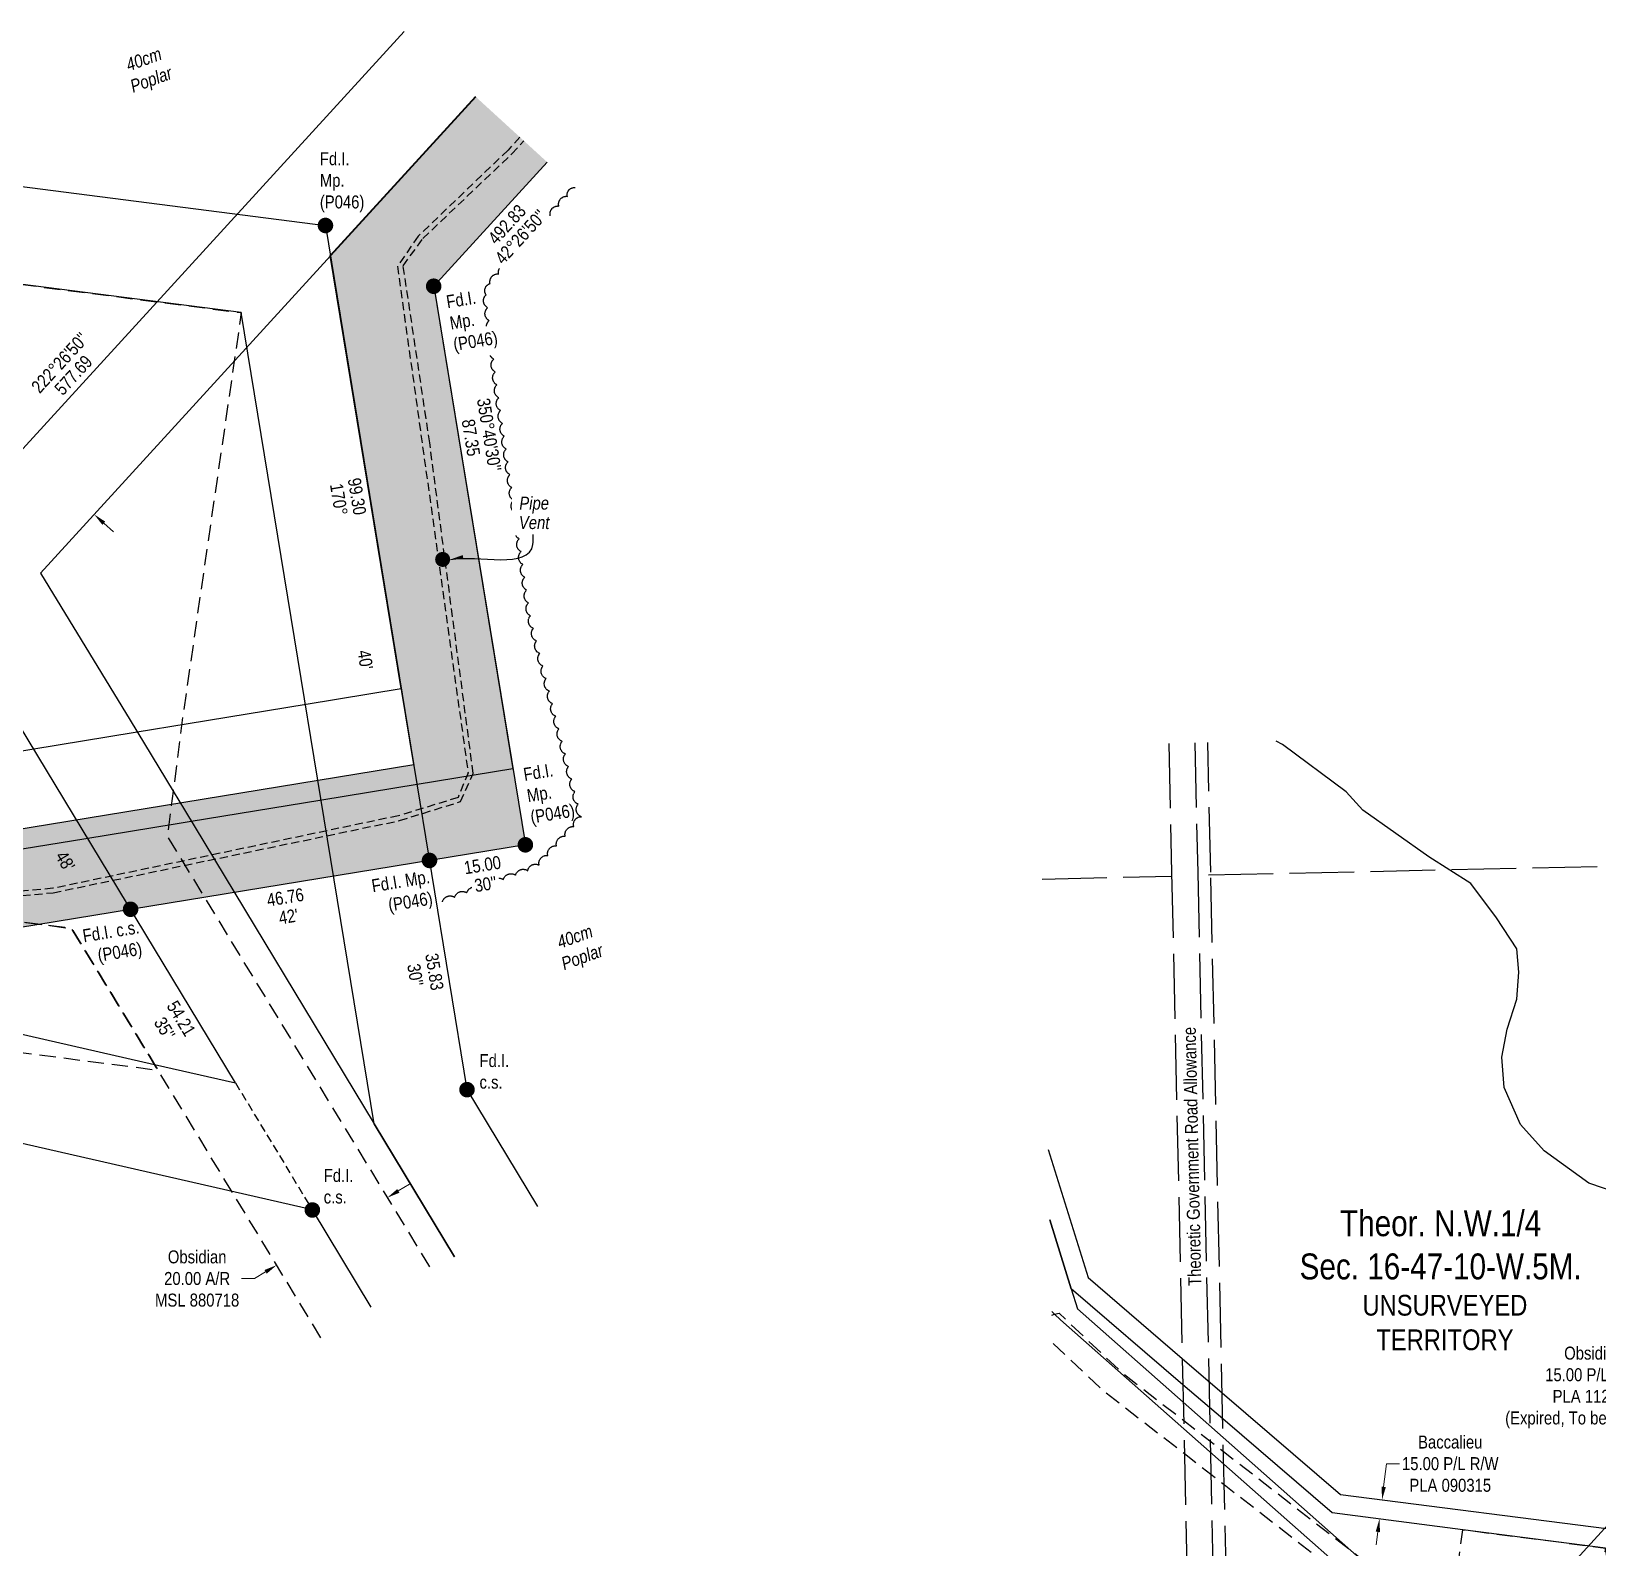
# Model space of a CAD drawing. Extents: x 603640 to 611240, y 5875768 to 5880939.
# Drawn here: x 605286 to 606495, y 5879770 to 5880939 of the extents above; entities that cross this region are included whole.
import ezdxf
from ezdxf.enums import TextEntityAlignment as Align

# ---------------------------------------------------------------- set-up
doc = ezdxf.new("R2010")
doc.units = 0
doc.header["$LTSCALE"] = 5
doc.header["$PDMODE"] = 34
doc.header["$PDSIZE"] = 0.03
for name, pattern in [('0', [1, 1, 0]), ('foc-ACCESSROAD', [3.75, 2.5, -1.25]), ('foc-TIELINE', [1.875, 1.25, -0.625]), ('foc-UNSURVEYED', [12.5, 10, -2.5]), ('UG_PIPE', [1.875, 1.25, -0.625])]:
    doc.linetypes.add(name, pattern=pattern)
doc.layers.get('Defpoints').update_dxf_attribs({"color": 9})
for name, color, linetype in [('AS-PIPE-UG', 44, 'UG_PIPE'), ('AS-PIPE-UG-T', 44, 'Continuous'), ('C-AR', 13, 'foc-ACCESSROAD'), ('C-RW', 13, 'Continuous'), ('C-SYMBOL', 7, 'Continuous'), ('C-WS', 13, 'foc-ACCESSROAD'), ('F-RW', 190, 'Continuous'), ('L-BD', 7, 'Continuous'), ('L-MON', 1, 'Continuous'), ('L-ROAD-T', 7, 'Continuous'), ('L-TIE', 7, 'foc-TIELINE'), ('L-UNS-T', 3, 'Continuous'), ('L-USEC', 7, 'foc-UNSURVEYED'), ('P-PROPOSED', 10, 'Continuous'), ('P-PROPOSED-H', 21, 'Continuous'), ('T-BUSH', 110, '0'), ('T-BUSH-T', 110, 'Continuous'), ('T-WATER', 160, 'Continuous')]:
    doc.layers.add(name, color=color, linetype=linetype)
for name, color, linetype, lineweight in [('C-AR-T', 13, 'Continuous', 9), ('C-RW-T', 13, 'Continuous', 9), ('F-RW-T', 190, 'Continuous', 9)]:
    doc.layers.add(name, color=color, linetype=linetype, lineweight=lineweight)
doc.styles.add('175L', font='ARIALN.TTF', dxfattribs={"height": 20})
doc.styles.add('80CG', font='ARIALN.TTF', dxfattribs={"height": 10})
doc.styles.add('80L', font='ARIALN.TTF', dxfattribs={"height": 10})
doc.styles.add('80LS', font='ARIALNI.TTF', dxfattribs={"height": 10})
doc.styles.add('foc-LtypeFont', font='ARIALN.TTF', dxfattribs={"height": 7.35})
doc.linetypes.add('foc-TOPO-flowdirection-NOLINE', pattern='A,0,[">",foc-LtypeFont,S=0.3,R=0,X=0,Y=-0.945],-20,[">",foc-LtypeFont,S=0.3,R=0,X=0,Y=-0.945],0', length=20)
doc.dimstyles.new('Compass 5 000', dxfattribs={"dimscale": 5, "dimtxt": 9, "dimasz": 2, "dimexe": 0.2, "dimexo": 0.0625, "dimgap": 0.5, "dimtad": 0, "dimtih": 1, "dimtoh": 1, "dimzin": 0, "dimdsep": 46, "dimtxsty": '80CG', "dimcen": 0.1, "dimse1": 1, "dimse2": 1, "dimclrd": 256, "dimclrt": 256, "dimaunit": 1, "dimadec": 4, "dimazin": 0, "dimtfac": 0.06, "dimtofl": 0, "dimtmove": 0, "dimatfit": 1, "dimfxl": 0.2, "dimtolj": 1, "dimtzin": 0, "dimlwd": -1, "dimarcsym": 0})

# ---------------------------------------------------------------- blocks, each defined once
blk = doc.blocks.new('*D421')
at = {"layer": 'Defpoints', "color": 0, "transparency": 16777216}
for p in [(606328.2, 5879806.8), (606337.5, 5879805.7), (606335.6, 5879790.8)]:
    blk.add_point(p, dxfattribs=at)
at = {"layer": 'F-RW-T', "transparency": 16777216}
for p, q in [((606329.4, 5879816.8), (606331.7, 5879834.6)), ((606331.7, 5879834.6), (606341.7, 5879834.6)), ((606325, 5879782.1), (606323.7, 5879772.1))]:
    blk.add_line(p, q, dxfattribs=at)
for points in [[(606327.8, 5879817), (606331.1, 5879816.6), (606328.2, 5879806.8)], [(606323.3, 5879782.3), (606326.6, 5879781.8), (606326.2, 5879792)]]:
    blk.add_solid(points, dxfattribs=at)
at = {"layer": 'F-RW-T', "transparency": 16777216, "insert": (606380.8, 5879834.6), "char_height": 10, "attachment_point": 5, "style": '80CG'}
blk.add_mtext('\\A1;Baccalieu\\P15.00 P/L R/W\\PPLA 090315', dxfattribs=at)
blk = doc.blocks.new('fdia')
at = {"color": 255, "const_width": 1}
blk.add_lwpolyline([(-0.5, 0, 1), (0.5, 0, 1)], format="xyb", close=True, dxfattribs=at)
blk = doc.blocks.new('Fdiaa')
blk.add_blockref('fdia', (0, 0))
blk = doc.blocks.new('fdib')
at = {"color": 1, "const_width": 1.6}
blk.add_lwpolyline([(-0.4, 0, 1), (0.4, 0, 1)], format="xyb", close=True, dxfattribs=at)
at = {"color": 1}
blk.add_circle((0, 0), 0.8, dxfattribs=at)
blk = doc.blocks.new('Fdibb')
blk.add_blockref('fdib', (0, 0))
blk = doc.blocks.new('fdicc')
for name in ['Fdibb', 'Fdiaa']:
    blk.add_blockref(name, (0, 0))
blk = doc.blocks.new('FDI')
blk.add_blockref('fdicc', (0, 0))
blk = doc.blocks.new('*D480')
at = {"layer": 'C-RW-T', "transparency": 16777216}
for p, q in [((605250.3, 5880643.8), (605240.3, 5880643.8)), ((605271.9, 5880624), (605250.3, 5880643.8)), ((605342, 5880560), (605349.4, 5880553.2))]:
    blk.add_line(p, q, dxfattribs=at)
for points in [[(605273, 5880625.3), (605270.8, 5880622.8), (605279.3, 5880617.3)], [(605343.1, 5880561.2), (605340.9, 5880558.7), (605334.6, 5880566.7)]]:
    blk.add_solid(points, dxfattribs=at)
at = {"layer": 'Defpoints', "color": 0, "transparency": 16777216}
for p in [(605279.3, 5880617.3), (605266.2, 5880603), (605321.6, 5880552.4)]:
    blk.add_point(p, dxfattribs=at)
at = {"layer": 'C-RW-T', "transparency": 16777216, "insert": (605201.2, 5880643.8), "char_height": 10, "attachment_point": 5, "style": '80CG'}
blk.add_mtext('\\A1;Obisidian\\P15.00 P/L R/W\\PPlan 912 0075\\PPLA 900078', dxfattribs=at)
blk = doc.blocks.new('*D483')
at = {"layer": 'C-AR-T', "transparency": 16777216}
for p, q in [((605569.2, 5880045), (605577.8, 5880050.2)), ((605466.8, 5879982.6), (605458.3, 5879977.4)), ((605458.3, 5879977.4), (605448.3, 5879977.4))]:
    blk.add_line(p, q, dxfattribs=at)
for points in [[(605568.4, 5880046.4), (605570.1, 5880043.6), (605560.7, 5880039.8)], [(605466, 5879984), (605467.7, 5879981.2), (605475.4, 5879987.8)]]:
    blk.add_solid(points, dxfattribs=at)
at = {"layer": 'Defpoints', "color": 0, "transparency": 16777216}
for p in [(605547.2, 5880062.1), (605461.8, 5880010.1), (605475.4, 5879987.8)]:
    blk.add_point(p, dxfattribs=at)
at = {"layer": 'C-AR-T', "transparency": 16777216, "insert": (605414, 5879977.4), "char_height": 10, "attachment_point": 5, "style": '80CG'}
blk.add_mtext('\\A1;Obsidian\\P20.00 A/R\\PMSL 880718', dxfattribs=at)
blk = doc.blocks.new('*D521')
at = {"layer": 'C-RW-T', "transparency": 16777216}
for p, q in [((606571.3, 5879893.4), (606561.3, 5879893.4)), ((606590.1, 5879876.2), (606571.3, 5879893.4)), ((606615.9, 5879852.6), (606623.3, 5879845.9))]:
    blk.add_line(p, q, dxfattribs=at)
for points in [[(606591.3, 5879877.4), (606589, 5879875), (606597.5, 5879869.5)], [(606617.1, 5879853.9), (606614.8, 5879851.4), (606608.5, 5879859.4)]]:
    blk.add_solid(points, dxfattribs=at)
at = {"layer": 'Defpoints', "color": 0, "transparency": 16777216}
for p in [(606595.2, 5879866.9), (606597.5, 5879869.5), (606606.2, 5879856.8)]:
    blk.add_point(p, dxfattribs=at)
at = {"layer": 'C-RW-T', "transparency": 16777216, "insert": (606491.3, 5879893.4), "char_height": 10, "attachment_point": 5, "style": '80CG'}
blk.add_mtext('\\A1;Obsidian\\P15.00 P/L R/W\\PPLA 112095\\P({\\A0;Expired, To be Cancelled})', dxfattribs=at)

msp = doc.modelspace()

# ---------------------------------------------------------------- hatches: boundary and pattern name
at = {"layer": 'AS-PIPE-UG'}
h = msp.add_hatch(color=256, dxfattribs=at)
h.dxf.hatch_style = 1
edge = h.paths.add_edge_path()
edge.add_arc((605603.404, 5880532.038), 5.789, 0, 360)
at = {"layer": 'P-PROPOSED-H'}
h = msp.add_hatch(color=256, dxfattribs=at)
h.dxf.hatch_style = 1
h.paths.add_polyline_path([(605596.488, 5880742.733), (605684.047, 5880838.465), (605628.717, 5880889.05), (605516.615, 5880766.485), (605581.091, 5880373.806), (605092.585, 5880293.883), (604826.096, 5879986.544), (604882.737, 5879937.432), (605131.458, 5880224.278), (605667.223, 5880311.933)])

# ---------------------------------------------------------------- linework, layer by layer
at = {"layer": 'AS-PIPE-UG'}
for points in [[(605662.977, 5880857.729), (605653.873, 5880847.763), (605584.583, 5880781.348), (605568.548, 5880758.228), (605623.028, 5880367.573), (605615.313, 5880348.433), (605569.308, 5880334.288), (605302.668, 5880278.388), (605119.283, 5880262.153), (605100.933, 5880246.838), (604905.513, 5880004.118), (604861.346, 5879955.98)], [(604871.927, 5879946.805), (604915.118, 5879994.553), (605103.758, 5880245.028), (605120.338, 5880258.748), (605303.033, 5880275.003), (605570.243, 5880330.618), (605617.068, 5880345.218), (605626.973, 5880367.053), (605593.403, 5880622.048), (605572.998, 5880758.473), (605588.188, 5880779.583), (605656.883, 5880844.903), (605666.104, 5880854.869)]]:
    msp.add_lwpolyline(points, dxfattribs=at)
at = {"layer": 'C-AR', "flags": 128}
for points in [[(604696.474, 5880534.1), (604849.326, 5880415.343), (604844.587, 5880378.625), (604835.671, 5880309.52), (604937.687, 5880296.357), (605067.873, 5880279.566), (605157.146, 5880268.046), (605317.228, 5880247.398), (605381.075, 5880142.603), (605383.932, 5880137.914), (605078.489, 5880177.314), (604989.222, 5880188.83), (604975.505, 5880190.598), (604819.978, 5880311.441), (604715.841, 5880392.348), (604630.43, 5880458.71)], [(606073.364, 5879949.304), (606075.554, 5879949.846), (606078.973, 5879950.692), (606126.919, 5879905.401), (606175.138, 5879867.937), (606205.834, 5879844.086), (606304.068, 5879767.761), (606380.732, 5879708.198), (606379.784, 5879700.854), (606378.001, 5879687.033), (606398.404, 5879684.401), (606424.441, 5879681.043), (606442.296, 5879678.739), (606474.312, 5879674.609), (606487.081, 5879653.65), (606487.653, 5879652.712), (606426.564, 5879660.592), (606408.711, 5879662.895), (606405.968, 5879663.249), (606374.862, 5879687.418), (606354.035, 5879703.599), (606206.401, 5879818.305), (606175.706, 5879842.155), (606113.879, 5879890.192), (606073.833, 5879928.02)]]:
    msp.add_lwpolyline(points, dxfattribs=at)
at = {"layer": 'C-RW'}
for points in [[(604684.27, 5880520.29), (604844.587, 5880378.625), (604937.687, 5880296.357), (605018.001, 5880225.392), (605019.689, 5880224.538), (605103.305, 5880205.94), (605381.075, 5880142.603), (605443.546, 5880128.357), (605200.043, 5880530.588), (605573.724, 5880939.326)], [(604826.063, 5879986.573), (605092.585, 5880293.883), (605152.729, 5880363.924), (605286.408, 5880385.8), (605366.111, 5880398.84), (605407.107, 5880405.548), (605498.035, 5880420.43), (605571.456, 5880432.486), (605516.615, 5880766.485), (605628.692, 5880889.073)], [(605628.993, 5880888.798), (605293.232, 5880521.414), (605362.378, 5880407.986), (605395.471, 5880353.31), (605404.234, 5880338.836), (605550.55, 5880096.664), (605612.571, 5879994.267)], [(605684.029, 5880838.482), (605596.488, 5880742.733), (605657.595, 5880370.566), (605583.7, 5880358.475), (605510.077, 5880346.428), (605407.943, 5880329.716), (605397.087, 5880327.94), (605328.238, 5880316.675), (605191.597, 5880294.318), (605160.951, 5880258.974), (605131.458, 5880224.278), (604882.653, 5879937.505)], [(605548.326, 5879955.354), (605502.903, 5880030.308), (605052.488, 5880133.204), (604987.378, 5880148.078), (604975.376, 5880158.697), (604826.093, 5879986.547)], [(606071.745, 5880022.816), (606088.435, 5879969.534), (606093.288, 5879954.025), (606174.829, 5879881.969), (606205.598, 5879854.779), (606304.068, 5879767.761), (606379.784, 5879700.854), (606398.404, 5879684.401), (606414.467, 5879670.208), (606414.804, 5879670.037), (606431.528, 5879666.317), (606487.081, 5879653.65), (606499.576, 5879650.801), (606450.875, 5879731.247), (606840.511, 5880157.436)], [(606511.447, 5879631.191), (606421.364, 5879651.77), (606408.342, 5879654.745), (606405.942, 5879656.869), (606056.557, 5879253.965), (606045.331, 5879263.906), (606394.712, 5879666.805), (606354.035, 5879703.599), (606206.047, 5879834.372), (606175.279, 5879861.563), (606080.228, 5879945.555), (606075.554, 5879949.846), (606073.307, 5879951.909)]]:
    msp.add_lwpolyline(points, dxfattribs=at)
at = {"layer": 'C-WS', "flags": 128}
msp.add_lwpolyline([(605509.477, 5879931.824), (605435.468, 5880053.306), (605383.932, 5880137.914), (605381.075, 5880142.603), (605317.228, 5880247.398), (605157.146, 5880268.046), (605067.873, 5880279.566), (604937.687, 5880296.357), (604835.671, 5880309.52), (604844.587, 5880378.625), (604849.326, 5880415.343), (604898.044, 5880792.988), (605448.037, 5880722.359), (605403.391, 5880414.699), (605395.471, 5880353.31), (605393.374, 5880337.059), (605390.966, 5880318.396), (605594.959, 5879983.6)], dxfattribs=at)
msp.add_lwpolyline([(606594.098, 5879495.076), (606588.417, 5879487.316), (606583.824, 5879494.851), (606497.96, 5879635.791), (606487.653, 5879652.712), (606487.081, 5879653.65), (606474.312, 5879674.609), (606442.296, 5879678.739), (606424.441, 5879681.043), (606398.404, 5879684.401), (606378.001, 5879687.033), (606379.784, 5879700.854), (606380.732, 5879708.198), (606390.475, 5879783.727), (606500.474, 5879769.601), (606491.545, 5879708.069), (606489.961, 5879695.792), (606489.541, 5879692.541), (606489.06, 5879688.809), (606601.188, 5879504.782), (606598.145, 5879500.619), (606594.098, 5879495.076)], close=True, dxfattribs=at)
at = {"layer": 'F-RW'}
for points in [[(604818.418, 5880878.797), (605512.988, 5880789.603), (605622.188, 5880123.098), (605676.695, 5880033.106)], [(605612.571, 5879994.267), (605550.55, 5880096.664), (605448.037, 5880722.359), (604898.044, 5880792.988), (604808.869, 5880804.439)], [(606070.556, 5880076.851), (606101.491, 5879978.112), (606174.086, 5879915.734), (606204.838, 5879889.311), (606296.006, 5879810.975), (606513.43, 5879783.054), (606535.317, 5879649.751), (606586.189, 5879565.737), (606626.143, 5879535.887), (606618.444, 5879527.061), (606616.214, 5879524.496), (606574.877, 5879555.473), (606520.977, 5879644.462), (606500.474, 5879769.601), (606390.475, 5879783.727), (606289.641, 5879796.676), (606205.282, 5879869.141), (606174.53, 5879895.566), (606088.439, 5879969.537), (606071.745, 5880022.827)]]:
    msp.add_lwpolyline(points, dxfattribs=at)
at = {"layer": 'L-TIE'}
msp.add_line((605443.546, 5880128.357), (605502.903, 5880030.308), dxfattribs=at)
at = {"layer": 'L-USEC', "flags": 128}
for points in [[(606163.639, 5880390.179), (606165.839, 5880290.245)], [(606183.743, 5880390.621), (606185.943, 5880290.688)], [(606195.994, 5880290.907), (606193.794, 5880390.842)], [(606994.086, 5880306.024), (606185.996, 5880288.27)], [(606065.961, 5880285.521), (606165.893, 5880287.81)], [(606165.839, 5880290.245), (606183.546, 5879486.104)], [(606185.943, 5880290.688), (606203.649, 5879486.545)], [(606213.701, 5879486.765), (606195.994, 5880290.907)]]:
    msp.add_lwpolyline(points, dxfattribs=at)
at = {"layer": 'T-BUSH', "flags": 128}
for points in [[(605686.404, 5880797.107, -0.52056705), (605693.032, 5880804.59, -0.52056705), (605699.659, 5880812.072, -0.52056705), (605705.622, 5880818.805)], [(605637.249, 5880711.965, -0.20357176), (605639.283, 5880716.28, -0.52056705), (605638.108, 5880726.207, -0.52056705), (605636.933, 5880736.133, -0.52056705), (605640.01, 5880744.728, -0.52056705), (605646.638, 5880752.211, -0.18280943), (605647.183, 5880756.494)], [(605603.288, 5880268.04, -0.52056705), (605612.681, 5880271.458, -0.52056705), (605622.075, 5880274.875, -0.52056705), (605631.468, 5880278.293, -0.52056705), (605640.861, 5880281.711, -0.52056705), (605650.255, 5880285.128, -0.52056705), (605659.648, 5880288.546, -0.52056705), (605669.042, 5880291.964, -0.52056705), (605677.831, 5880296.278, -0.52056705), (605684.532, 5880303.695, -0.52056705), (605691.233, 5880311.112, -0.52056705), (605697.935, 5880318.529, -0.52056705), (605704.636, 5880325.946, -0.52056705), (605710.425, 5880333.589, -0.52056705), (605707.957, 5880343.275, -0.52056705), (605705.489, 5880352.961, -0.52056705), (605703.021, 5880362.648, -0.52056705), (605700.553, 5880372.334, -0.52056705), (605698.085, 5880382.02, -0.52056705), (605695.617, 5880391.707, -0.52056705), (605693.148, 5880401.393, -0.52056705), (605690.68, 5880411.079, -0.52056705), (605688.212, 5880420.766, -0.52056705), (605685.744, 5880430.452, -0.52056705), (605683.276, 5880440.138, -0.52056705), (605680.808, 5880449.825, -0.52056705), (605678.34, 5880459.511, -0.52056705), (605675.872, 5880469.197, -0.52056705), (605673.404, 5880478.884, -0.52056705), (605671.085, 5880488.6, -0.52056705), (605669.65, 5880498.492, -0.52056705), (605668.214, 5880508.384, -0.52056705), (605666.779, 5880518.276, -0.52056705), (605665.344, 5880528.169, -0.52056705), (605663.909, 5880538.061, -0.52056705), (605662.473, 5880547.953, -0.52056705), (605661.038, 5880557.845, -0.52056705), (605659.603, 5880567.738, -0.52056705), (605658.167, 5880577.63, -0.52056705), (605656.732, 5880587.522, -0.52056705), (605655.297, 5880597.414, -0.52056705), (605653.861, 5880607.306, -0.52056705), (605652.426, 5880617.199, -0.52056705), (605650.991, 5880627.091, -0.52056705), (605649.555, 5880636.983, -0.52056705), (605648.12, 5880646.875, -0.52056705), (605646.685, 5880656.768, -0.52056705), (605645.249, 5880666.66, -0.52056705), (605643.982, 5880676.574, -0.52056705), (605642.807, 5880686.501, -0.15744214), (605640.209, 5880689.204, -0.15744214)]]:
    msp.add_lwpolyline(points, format="xyb", dxfattribs=at)
at = {"layer": 'T-WATER', "flags": 128}
msp.add_lwpolyline([(606547.379, 5880030.794), (606487.682, 5880051.026), (606453.332, 5880075.905), (606434.896, 5880096.255), (606422.322, 5880124.763), (606420.591, 5880148.261), (606424.767, 5880169.869), (606432.203, 5880192.793), (606433.708, 5880213.704), (606432.169, 5880231.659), (606416.597, 5880255.711), (606396.596, 5880282.153), (606364.357, 5880302.61), (606313.255, 5880338.597), (606300.446, 5880352.849), (606251.268, 5880389.352), (606246.538, 5880392.001)], dxfattribs=at)
at = {"layer": 'T-WATER', "linetype": 'foc-TOPO-flowdirection-NOLINE', "flags": 128}
msp.add_lwpolyline([(606800.912, 5879901.183), (606789.504, 5879931.181), (606792.725, 5879958.81), (606758.804, 5879985.068), (606735.147, 5880032.622), (606700.835, 5880044.071), (606621.881, 5880032.86), (606583.557, 5880021.884), (606547.379, 5880030.794), (606487.682, 5880051.026), (606453.332, 5880075.905), (606434.896, 5880096.255), (606422.322, 5880124.763), (606420.591, 5880148.261), (606424.767, 5880169.869), (606432.203, 5880192.793), (606433.708, 5880213.704), (606432.169, 5880231.659), (606416.597, 5880255.711), (606396.596, 5880282.153), (606364.357, 5880302.61), (606313.255, 5880338.597), (606300.446, 5880352.849), (606251.268, 5880389.352), (606246.538, 5880392.001)], dxfattribs=at)

# ---------------------------------------------------------------- block references
at = {"layer": 'L-MON', "xscale": 4.99790845, "yscale": 4.99790845, "zscale": 4.99790845}
for p in [(605512.988, 5880789.603), (605596.488, 5880742.733), (605667.223, 5880311.933), (605593.273, 5880299.878), (605362.653, 5880262.213), (605622.188, 5880123.098), (605502.903, 5880030.308)]:
    msp.add_blockref('FDI', p, dxfattribs=at)

# ---------------------------------------------------------------- texts
at = {"layer": 'C-SYMBOL', "color": 3, "insert": (606373.4, 5880030.086), "char_height": 19.99168, "width": 215.8946, "attachment_point": 2, "style": '175L'}
msp.add_mtext('Theor. N.W.1/4\\PSec. 16-47-10-W.5M.', dxfattribs=at)
at = {"layer": 'L-BD', "style": '80L'}
for s, height, rotation, p in [('492.83', 9.9958, 47.5531, (605652.975, 5880790.443)), ("42°26'50''", 9.9958, 47.5531, (605663.485, 5880780.83)), ("222°26'50''", 9.99582, 47.5651, (605307.993, 5880683.765)), ('577.69', 9.9958, 47.5651, (605318.506, 5880674.154)), ("350°40'30''", 9.99582, 279.3245, (605639.34, 5880628.27)), ('87.35', 9.9958, 279.3245, (605625.284, 5880625.962)), ('170°', 9.9958, 279.3245, (605523.364, 5880578.333)), ('99.30', 9.9958, 279.3245, (605537.42, 5880580.641)), ("40'", 9.9958, 279.3245, (605543.752, 5880454.692)), ("48'", 9.9958, 301.1899, (605312.248, 5880299.399)), ('15.00', 9.9958, 9.2917, (605634.115, 5880296.388)), ('46.76', 9.9958, 9.2917, (605482.02, 5880271.504)), ("42'", 9.9958, 9.2917, (605484.441, 5880256.707)), ('35.83', 9.9958, 279.3245, (605597.155, 5880214.059)), ("30''", 9.9958, 279.3245, (605582.36, 5880211.63)), ('54.21', 9.9958, 301.1899, (605401.775, 5880178.054)), ("35''", 9.9958, 301.1899, (605388.949, 5880170.289))]:
    msp.add_text(s, height=height, rotation=rotation, dxfattribs=at).set_placement(p, align=Align.MIDDLE)
at = {"layer": 'L-MON', "char_height": 9.9916, "attachment_point": 1, "style": '80L'}
for s, width, insert in [('Fd.I.\\PMp.\\P(P046)', 33.76932, (605508.664, 5880846.072)), ('Fd.I.\\Pc.s.', 22.03482, (605631.855, 5880150.546)), ('Fd.I.\\Pc.s.', 22.03482, (605511.676, 5880061.963))]:
    msp.add_mtext_dynamic_manual_height_columns(s, width=width, gutter_width=49.979, heights=[0], dxfattribs=dict(at, insert=insert))
at = {"layer": 'L-MON', "attachment_point": 1, "rotation": 9.29168, "style": '80L'}
for s, width, insert, char_height in [('Fd.I.\\PMp.\\P(P046)', 33.76932, (605605.533, 5880735.554), 9.9916), ('Fd.I.\\PMp.\\P(P046)', 22.03482, (605665.052, 5880371.025), 9.9916), ('\\pi1.0794;Fd.I. Mp.\\P\\pi11.344;(P046)', 44.3106, (605546.841, 5880284.95), 9.99162), ('\\pi1.0789;Fd.I. c.s.\\P\\pi10.075;(P046)', 43.04237, (605323.919, 5880246.374), 9.99162)]:
    msp.add_mtext_dynamic_manual_height_columns(s, width=width, gutter_width=49.979, heights=[0], dxfattribs=dict(at, insert=insert, char_height=char_height))
at = {"layer": 'L-ROAD-T', "style": '80L'}
msp.add_text('Theoretic Government Road Allowance', height=9.99584, rotation=91.239674, dxfattribs=at).set_placement((606181.596, 5880071.599), align=Align.MIDDLE_CENTER)
at = {"layer": 'L-UNS-T', "color": 3, "insert": (606376.677, 5879943.395), "char_height": 15.99334, "attachment_point": 5, "style": '80L'}
msp.add_mtext_dynamic_manual_height_columns('UNSURVEYED TERRITORY', width=126.36116, gutter_width=47.48, heights=[0], dxfattribs=at)
at = {"layer": 'T-BUSH-T', "linetype": 'Continuous', "char_height": 9.99157, "width": 34.17759, "attachment_point": 2, "rotation": 20, "style": '80LS'}
for insert in [(605371.058, 5880922.569), (605703.654, 5880245.868)]:
    msp.add_mtext('40cm Poplar', dxfattribs=dict(at, insert=insert))

# ---------------------------------------------------------------- dimensions: what is measured, and where the dimension line sits
at = {"layer": 'C-AR-T'}
dim = msp.add_linear_dim(base=(605475.363, 5879987.821), p1=(605547.151, 5880062.062), p2=(605461.809, 5880010.069), angle=211.350854, text='Obsidian\\P20.00 A/R\\PMSL 880718', dimstyle='Compass 5 000', dxfattribs=at)
dim.commit()
dim.dimension.update_dxf_attribs({"geometry": '*D483', "text_midpoint": (605413.985, 5879977.416), "dimtype": 161})
at = {"layer": 'C-RW-T'}
for base, p1, p2, angle, text, picture, middle in [((605279.304, 5880617.285), (605321.563, 5880552.413), (605266.238, 5880602.993), 137.565419, 'Obisidian\\P15.00 P/L R/W\\PPlan 912 0075\\PPLA 900078', '*D480', (605201.178, 5880643.834)), ((606597.511, 5879869.466), (606606.221, 5879856.833), (606595.184, 5879866.92), 137.575047, 'Obsidian\\P15.00 P/L R/W\\PPLA 112095\\P({\\A0;Expired, To be Cancelled})', '*D521', (606491.347, 5879893.434))]:
    dim = msp.add_linear_dim(base=base, p1=p1, p2=p2, angle=angle, text=text, dimstyle='Compass 5 000', dxfattribs=at)
    dim.commit()
    dim.dimension.update_dxf_attribs({"geometry": picture, "text_midpoint": middle, "dimtype": 161})
at = {"layer": 'F-RW-T'}
dim = msp.add_linear_dim(base=(606328.153, 5879806.847), p1=(606335.551, 5879790.78), p2=(606337.46, 5879805.652), angle=82.682188, text='Baccalieu\\P15.00 P/L R/W\\PPLA 090315', dimstyle='Compass 5 000', dxfattribs=at)
dim.commit()
dim.dimension.update_dxf_attribs({"geometry": '*D421', "text_midpoint": (606380.804, 5879834.61), "dimtype": 161})

# ---------------------------------------------------------------- next in the draw order: texts
at = {"layer": 'AS-PIPE-UG-T', "insert": (605674.027, 5880567.899), "char_height": 9.98322, "attachment_point": 5, "line_spacing_factor": 0.900378, "style": '80L', "bg_fill": 2}
msp.add_mtext_dynamic_manual_height_columns('{\\fArial Narrow|b0|i1|c0|p34;Pipe Vent}', width=24.08052, gutter_width=49.979, heights=[0], dxfattribs=at)
at = {"layer": 'L-BD', "insert": (605636.536, 5880281.591), "char_height": 9.9958, "width": 18.55122, "attachment_point": 5, "rotation": 9.2917, "style": '80L', "bg_fill": 3, "box_fill_scale": 1.15, "bg_fill_color": 256, "bg_fill_true_color": 256, "bg_fill_transparency": 0}
msp.add_mtext("30''", dxfattribs=at)

# ---------------------------------------------------------------- next in the draw order: linework, layer by layer
at = {"layer": 'P-PROPOSED'}
for points in [[(604826.096, 5879986.544), (605092.585, 5880293.883), (605581.091, 5880373.806), (605516.615, 5880766.485), (605628.717, 5880889.05)], [(605684.047, 5880838.465), (605596.488, 5880742.733), (605667.223, 5880311.933), (605131.458, 5880224.278), (604882.737, 5879937.432)]]:
    msp.add_lwpolyline(points, dxfattribs=at)

# ---------------------------------------------------------------- next in the draw order: leaders
at = {"layer": 'AS-PIPE-UG-T', "path_type": 1}
msp.add_leader([(605609.354, 5880531.998), (605673.057, 5880543.536), (605673.281, 5880551.387)], dimstyle='Compass 5 000', override={"dimgap": 0.5, "dimtad": 0}, dxfattribs=at)

doc.saveas('drawing.dxf')
